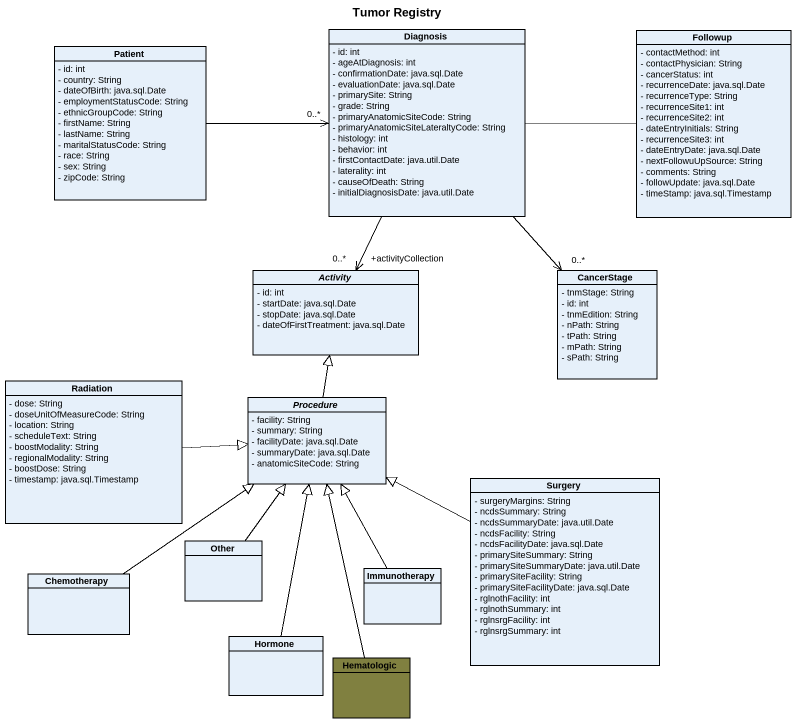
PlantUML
@startuml
title Tumor Registry
hide circle
hide empty members
skinparam classAttributeIconSize 0
class Diagnosis {
  - id: int
  - ageAtDiagnosis: int
  - confirmationDate: java.sql.Date
  - evaluationDate: java.sql.Date
  - primarySite: String
  - grade: String
  - primaryAnatomicSiteCode: String
  - primaryAnatomicSiteLateraltyCode: String
  - histology: int
  - behavior: int
  - firstContactDate: java.util.Date
  - laterality: int
  - causeOfDeath: String
  - initialDiagnosisDate: java.util.Date
}
class Followup {
  - contactMethod: int
  - contactPhysician: String
  - cancerStatus: int
  - recurrenceDate: java.sql.Date
  - recurrenceType: String
  - recurrenceSite1: int
  - recurrenceSite2: int
  - dateEntryInitials: String
  - recurrenceSite3: int
  - dateEntryDate: java.sql.Date
  - nextFollowuUpSource: String
  - comments: String
  - followUpdate: java.sql.Date
  - timeStamp: java.sql.Timestamp
}
class Patient {
  - id: int
  - country: String
  - dateOfBirth: java.sql.Date
  - employmentStatusCode: String
  - ethnicGroupCode: String
  - firstName: String
  - lastName: String
  - maritalStatusCode: String
  - race: String
  - sex: String
  - zipCode: String
}
abstract class Activity {
  - id: int
  - startDate: java.sql.Date
  - stopDate: java.sql.Date
  - dateOfFirstTreatment: java.sql.Date
}
class CancerStage {
  - tnmStage: String
  - id: int
  - tnmEdition: String
  - nPath: String
  - tPath: String
  - mPath: String
  - sPath: String
}
class Radiation {
  - dose: String
  - doseUnitOfMeasureCode: String
  - location: String
  - scheduleText: String
  - boostModality: String
  - regionalModality: String
  - boostDose: String
  - timestamp: java.sql.Timestamp
}
abstract class Procedure {
  - facility: String
  - summary: String
  - facilityDate: java.sql.Date
  - summaryDate: java.sql.Date
  - anatomicSiteCode: String
}
class Surgery {
  - surgeryMargins: String
  - ncdsSummary: String
  - ncdsSummaryDate: java.util.Date
  - ncdsFacility: String
  - ncdsFacilityDate: java.sql.Date
  - primarySiteSummary: String
  - primarySiteSummaryDate: java.util.Date
  - primarySiteFacility: String
  - primarySiteFacilityDate: java.sql.Date
  - rglnothFacility: int
  - rglnothSummary: int
  - rglnsrgFacility: int
  - rglnsrgSummary: int
}
class Other
class Chemotherapy
class Immunotherapy
class Hormone
class Hematologic #808040
Diagnosis -right- Followup
Diagnosis --> "0..*" CancerStage
Patient -right-> "0..*" Diagnosis
Activity "+activityCollection\n0..*" <-up- Diagnosis
Radiation -right-|> Procedure
Procedure -up-|> Activity
Surgery -left-|> Procedure
Other -up-|> Procedure
Chemotherapy -up-|> Procedure
Immunotherapy -up-|> Procedure
Hormone -up-|> Procedure
Hematologic -up-|> Procedure
@enduml
